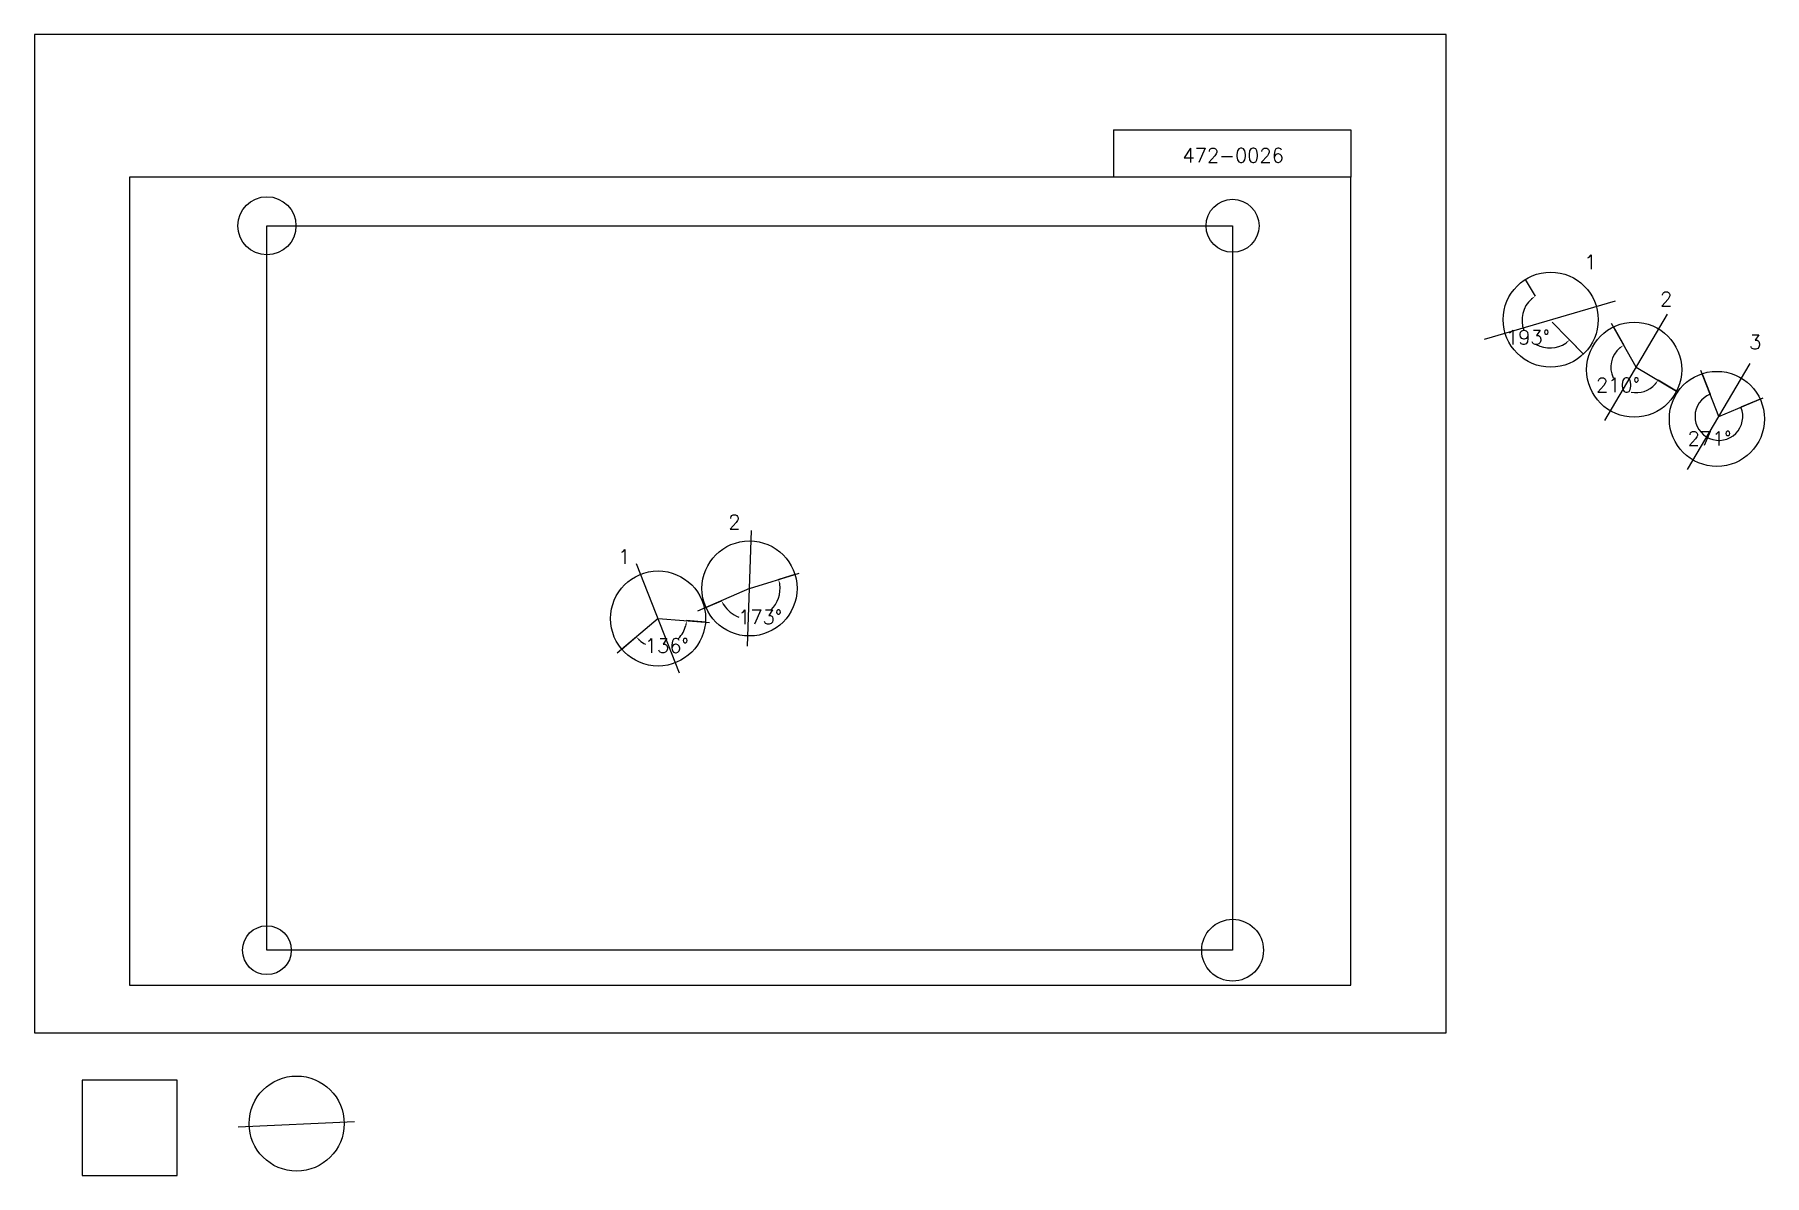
# Model space of a CAD drawing. Extents: x 0 to 1819984, y -150000 to 1050000.
import ezdxf

# ---------------------------------------------------------------- set-up
doc = ezdxf.new("R2010")
doc.units = 0
doc.header["$MEASUREMENT"] = 0
doc.layers.get('0').update_dxf_attribs({"linetype": 'CONTINUOUS'})
doc.layers.get('Defpoints').update_dxf_attribs({"linetype": 'CONTINUOUS'})
for name, color, linetype in [('_0-0_', 7, 'CONTINUOUS'), ('_0-1_V-nasSTD', 7, 'CONTINUOUS'), ('_0-2_番号', 7, 'CONTINUOUS'), ('ADD_LINE', 7, 'CONTINUOUS'), ('文字', 7, 'CONTINUOUS')]:
    doc.layers.add(name, color=color, linetype=linetype)
doc.layers.add('位置合わせ用', color=7, linetype='CONTINUOUS', plot=False)
doc.styles.get("Standard").update_dxf_attribs({"font": 'txt', "height": 15000, "bigfont": 'bigfont.shx'})
doc.dimstyles.get("Standard").update_dxf_attribs({"dimtxt": 0.18, "dimasz": 0.18, "dimexe": 0.18, "dimexo": 0.0625, "dimgap": 0.09, "dimtad": 0, "dimtih": 1, "dimtoh": 1, "dimdec": 4, "dimzin": 0, "dimdsep": 46, "dimtxsty": 'Standard', "dimcen": 0.09, "dimadec": 0, "dimazin": 0, "dimtfac": 1, "dimtdec": 4, "dimtofl": 0, "dimtmove": 0, "dimatfit": 3, "dimfxl": 1, "dimtolj": 1, "dimtzin": 0, "dimarcsym": 0})
picture_1 = doc.add_image_def('image1.jpg', size_in_pixel=(800, 600))

# ---------------------------------------------------------------- blocks, each defined once
blk = doc.blocks.new('-000-CCURVE_ORG002')
at = {"layer": '_0-0_', "color": 5, "linetype": 'Continuous'}
for p, q in [((30, -10), (10, -10)), ((10, -10), (10, -30)), ((30, -30), (30, -10)), ((10, -30), (30, -30))]:
    blk.add_line(p, q, dxfattribs=at)
blk = doc.blocks.new('-008-$$ATRU$$11$$背景色$$色$$0_0_0')
at = {"layer": '_0-2_番号'}
blk.add_blockref('-000-CCURVE_ORG002', (0, 0), dxfattribs=at)
blk = doc.blocks.new('*D27')
at = {"color": 0, "linetype": 'Continuous', "lineweight": -2}
for p, q in [((1568104, 792245), (1578880, 774840)), ((1629640, 714000), (1615070, 728792))]:
    blk.add_line(p, q, dxfattribs=at)
for start, end in [(131.496881, 201.309321), (240.743794, 304.832348)]:
    blk.add_arc((1594392, 749786), 29468, start, end, dxfattribs=at)
at = {"color": 0}
for points in [[(1575365, 771189), (1574370, 772526), (1578880, 774841)], [(1611756, 724957), (1610691, 726240), (1615070, 728792)]]:
    blk.add_solid(points, dxfattribs=at)
at = {"layer": 'Defpoints', "color": 0}
for p in [(1568104, 792245), (1565088, 746690), (1594392, 749786), (1629640, 714000)]:
    blk.add_point(p, dxfattribs=at)
at = {"color": 0, "linetype": 'Continuous', "insert": (1571223, 731578), "char_height": 15000, "attachment_point": 5}
blk.add_mtext('\\A1;193%%d', dxfattribs=at)
blk = doc.blocks.new('*D28')
at = {"color": 0, "linetype": 'Continuous', "lineweight": -2}
for p, q in [((1661270, 742552), (1672046, 723311)), ((1727583, 674939), (1708054, 686470))]:
    blk.add_line(p, q, dxfattribs=at)
for start, end in [(130.005432, 204.698825), (258.553097, 318.68482)]:
    blk.add_arc((1685082, 700035), 26678, start, end, dxfattribs=at)
at = {"color": 0}
for points in [[(1668405, 719784), (1667458, 721156), (1672046, 723311)], [(1705795, 681933), (1704445, 682911), (1708054, 686470)]]:
    blk.add_solid(points, dxfattribs=at)
at = {"layer": 'Defpoints', "color": 0}
for p in [(1661270, 742552), (1658755, 695717), (1685082, 700035), (1727583, 674939)]:
    blk.add_point(p, dxfattribs=at)
at = {"color": 0, "linetype": 'Continuous', "insert": (1666003, 681387), "char_height": 15000, "attachment_point": 5}
blk.add_mtext('\\A1;210%%d', dxfattribs=at)
blk = doc.blocks.new('*D31')
at = {"layer": 'ADD_LINE', "color": 0, "linetype": 'Continuous', "lineweight": -2}
for p, q in [((1754468, 693292), (1762933, 671691)), ((1815520, 666412), (1795295, 657972))]:
    blk.add_line(p, q, dxfattribs=at)
blk.add_arc((1772102, 648293), 25131, 111.399612, 22.651687, dxfattribs=at)
at = {"layer": 'ADD_LINE', "color": 0}
for points in [[(1762933, 671691), (1762933, 671692), (1762933, 671692)], [(1795295, 657972), (1795295, 657972), (1795295, 657972)]]:
    blk.add_solid(points, dxfattribs=at)
at = {"layer": 'Defpoints', "color": 0}
for p in [(1754468, 693293), (1815520, 666412), (1772102, 648293), (1781612, 625030)]:
    blk.add_point(p, dxfattribs=at)
at = {"layer": 'ADD_LINE', "color": 0, "linetype": 'Continuous', "insert": (1762293, 625154), "char_height": 15000, "attachment_point": 5}
blk.add_mtext('\\A1;271%%d', dxfattribs=at)
blk = doc.blocks.new('*D338')
at = {"color": 0, "linetype": 'Continuous', "lineweight": -2}
for p, q in [((705858, 432034), (685958, 433525)), ((617775, 403536), (633031, 416401))]:
    blk.add_line(p, q, dxfattribs=at)
for start, end in [(315.428041, 346.168321), (229.688171, 243.826991)]:
    blk.add_arc((655998, 435770), 30044, start, end, dxfattribs=at)
at = {"color": 0}
for points in [[(685994, 428456), (684348, 428719), (685958, 433525)], [(637151, 413449), (635971, 412272), (633031, 416401)]]:
    blk.add_solid(points, dxfattribs=at)
at = {"layer": 'Defpoints', "color": 0}
for p in [(655998, 435770), (705858, 432034), (617775, 403536), (653553, 405826)]:
    blk.add_point(p, dxfattribs=at)
at = {"color": 0, "linetype": 'Continuous', "insert": (665246, 407185), "char_height": 15000, "attachment_point": 5}
blk.add_mtext('\\A1;136%%d', dxfattribs=at)
blk = doc.blocks.new('*D339')
at = {"color": 0, "linetype": 'Continuous', "lineweight": -2}
for p, q in [((799959, 482058), (782878, 476820)), ((706371, 447305), (722731, 454484))]:
    blk.add_line(p, q, dxfattribs=at)
for start, end in [(315.246888, 8.125354), (212.619184, 249.386151)]:
    blk.add_arc((752156, 467398), 32134, start, end, dxfattribs=at)
at = {"color": 0}
for points in [[(784781, 472121), (783155, 471758), (782878, 476820)], [(725825, 450469), (724355, 449683), (722731, 454484)]]:
    blk.add_solid(points, dxfattribs=at)
at = {"layer": 'Defpoints', "color": 0}
for p in [(799959, 482058), (752156, 467398), (706371, 447304), (776505, 446428)]:
    blk.add_point(p, dxfattribs=at)
at = {"color": 0, "linetype": 'Continuous', "insert": (763343, 437274), "char_height": 15000, "attachment_point": 5}
blk.add_mtext('\\A1;173%%d', dxfattribs=at)

msp = doc.modelspace()

# ---------------------------------------------------------------- linework, layer by layer
at = {"layer": '_0-1_V-nasSTD', "color": 7, "linetype": 'Continuous'}
for p, q in [((1485000, 1050000), (0, 1050000)), ((0, 1050000), (0, 0)), ((1485000, 1050000), (0, 1050000)), ((0, 1050000), (0, 0)), ((1485000, 0), (1485000, 1050000)), ((1485000, 0), (1485000, 1050000)), ((1135000, 950000), (1135000, 900000)), ((1135000, 950000), (1385000, 950000)), ((1385000, 950000), (1385000, 900000)), ((1385000, 900000), (100000, 900000)), ((100000, 900000), (100000, 50000)), ((1385000, 50000), (1385000, 900000)), ((100000, 50000), (1385000, 50000)), ((0, 0), (1485000, 0)), ((0, 0), (1485000, 0))]:
    msp.add_line(p, q, dxfattribs=at)
at = {"layer": 'ADD_LINE', "color": 1, "linetype": 'Continuous'}
for p, q in [((1525489.26411, 729736.80972), (1663294.76411, 769835.80972)), ((1652183.75, 644122.25), (1717980.25, 755947.75)), ((1739204, 592380), (1805000.5, 704205.5)), ((750001.5, 406534.75), (754310.5, 528261.25)), ((678619.75, 378138.5), (633376.25, 493401.5)), ((214262.32302, -98799.56876), (336470.78129, -93322.43898))]:
    msp.add_line(p, q, dxfattribs=at)
at = {"layer": 'ADD_LINE', "color": 5, "linetype": 'Continuous'}
for p, q in [((1596753.25, 747633.75), (1629814.8632, 713821.27417)), ((1685082, 700035), (1659184.32722, 746275.9796)), ((1685082, 700035), (1729204.75, 673981.25)), ((1772102.25, 648292.75), (1753088.25, 696812.75)), ((1772102.25, 648292.75), (1818728.75, 667751.25)), ((752156, 467398), (804438, 483431.5)), ((752156, 467398), (697577, 443445)), ((655998, 435770), (612778, 399321.5)), ((655998, 435770), (709987, 431724.5))]:
    msp.add_line(p, q, dxfattribs=at)
at = {"layer": 'ADD_LINE', "color": 5, "linetype": 'ByBlock'}
for centre in [(1595122.531, 750173.16957), (1682964.15392, 697503.40947), (1769984.40392, 645761.15947), (752156, 467398), (655998, 435770), (275704.61091, -95468.83904)]:
    msp.add_circle(centre, 50000, dxfattribs=at)
at = {"layer": '位置合わせ用', "color": 5, "linetype": 'Continuous'}
for centre, radius in [((244424.4, 848880.595), 30579.2687), ((1260424.4, 848880.595), 27848.33235), ((244424.4, 86880.595), 25672.78835), ((1260424.4, 86880.595), 32483.49996)]:
    msp.add_circle(centre, radius, dxfattribs=at)

# ---------------------------------------------------------------- block references
at = {"layer": '_0-0_', "xscale": 5000, "yscale": 5000, "zscale": 5000}
msp.add_blockref('-008-$$ATRU$$11$$背景色$$色$$0_0_0', (0, 0), dxfattribs=at)

# ---------------------------------------------------------------- texts
at = {"layer": '文字', "linetype": 'Continuous'}
msp.add_text('472-0026', height=15000, dxfattribs=at).set_placement((1207698.06436, 915464.91089))
at = {"layer": '文字', "color": 5, "linetype": 'Continuous'}
for s, p in [('1', (1630487.25, 803200.25)), ('2', (1710202.25, 764419.75)), ('3', (1803921.25, 719176.25)), ('2', (729829.5, 529687.5)), ('1', (614027.5, 493331))]:
    msp.add_text(s, height=15000, dxfattribs=at).set_placement(p)

# ---------------------------------------------------------------- dimensions: what is measured, and where the dimension line sits
at = {"color": 5, "linetype": 'Continuous'}
for base, center, p1, p2, picture, middle in [((1565087.53393, 746690.32692), (1594392.01411, 749786.30972), (1568104.28301, 792244.70716), (1629640.37756, 713999.72255), '*D27', (1571223.47133, 731577.62241)), ((1658755.37189, 695717.29916), (1685082, 700035), (1661270.03834, 742551.88724), (1727582.99975, 674938.86655), '*D28', (1666003.1859, 681387.40657)), ((776505.2819, 446428.15577), (752156, 467398), (706371.17055, 447304.48382), (799958.61985, 482057.79315), '*D339', (763342.58701, 437273.55532)), ((653553.37057, 405825.79263), (655998, 435770), (617775.41771, 403535.94654), (705858.2185, 432033.87757), '*D338', (665246.26341, 407185.01457))]:
    dim = msp.add_angular_dim_3p(base=base, center=center, p1=p1, p2=p2, dimstyle='Standard', override={"dimasz": 5000, "dimtmove": 2}, dxfattribs=at)
    dim.commit()
    dim.dimension.update_dxf_attribs({"geometry": picture, "text_midpoint": middle})
at = {"layer": 'ADD_LINE', "color": 5, "linetype": 'Continuous'}
dim = msp.add_angular_dim_3p(base=(1781611.89489, 625030.08669), center=(1772102.25, 648292.75), p1=(1754467.74397, 693292.55187), p2=(1815520.42476, 666412.32907), dimstyle='Standard', override={"dimtmove": 2}, dxfattribs=at)
dim.commit()
dim.dimension.update_dxf_attribs({"geometry": '*D31', "text_midpoint": (1762292.86514, 625154.49351)})

# ---------------------------------------------------------------- pictures from other files: only their frames are drawn
image = msp.add_image(picture_1, insert=(244424.4, 86880.595), size_in_units=(1016000, 762000), dxfattribs=at)
image.dxf.flags = 7

doc.saveas('drawing.dxf')
